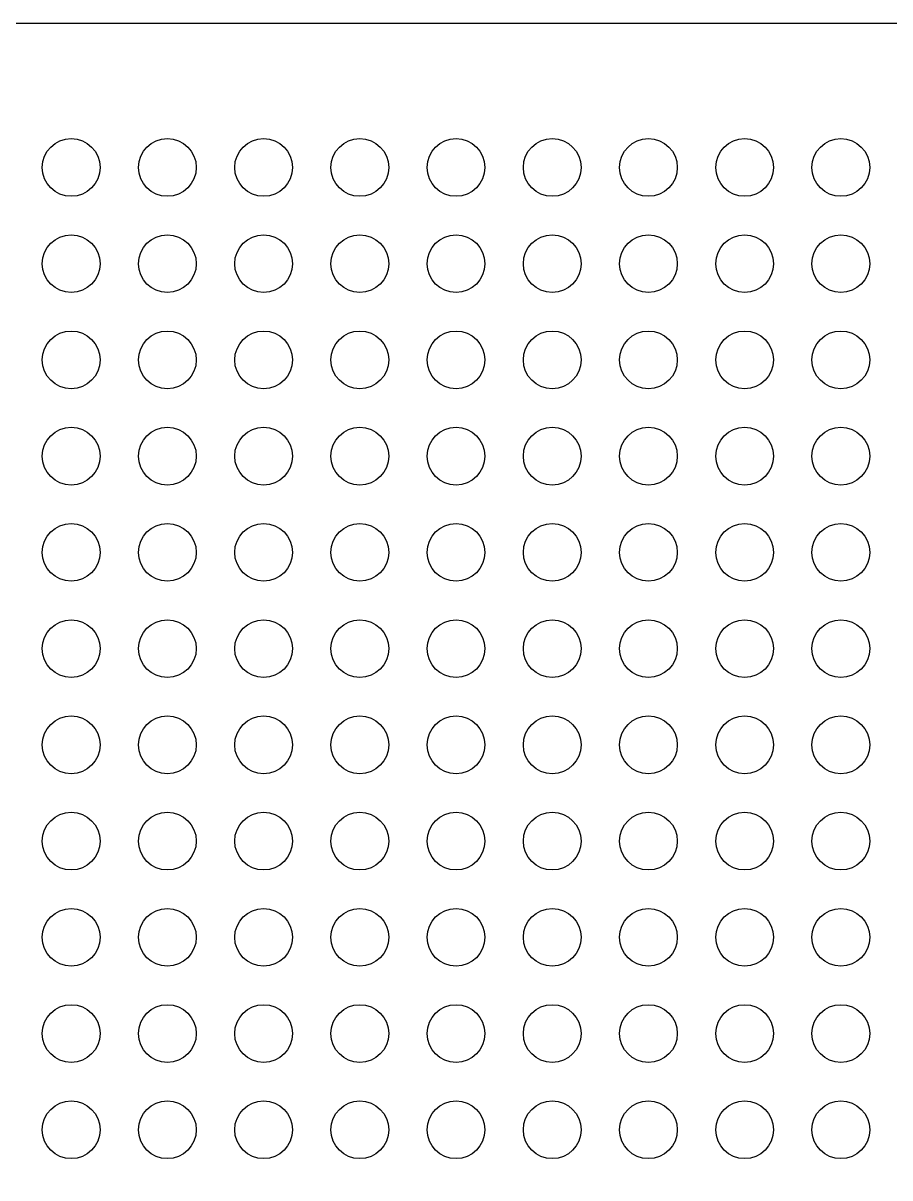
# Model space of a CAD drawing. Extents: x -505 to -320, y 112 to 352.
# Drawn here: x -414.9 to -369.8, y 291.8 to 351.8 of the extents above; entities that cross this region are included whole.
import ezdxf

# ---------------------------------------------------------------- set-up
doc = ezdxf.new("R2010")
doc.units = 0
doc.header["$MEASUREMENT"] = 0
doc.layers.add('LAYER_1', color=7, linetype='CONTINUOUS')

msp = doc.modelspace()

# ---------------------------------------------------------------- linework, layer by layer
at = {"layer": 'LAYER_1'}
for points, knots in [([(-464.8938, 111.8225), (-464.8938, 111.8225), (-359.894, 111.8225), (-359.894, 111.8225), (-359.894, 111.8225), (-349.2853, 111.8225), (-339.1112, 116.0368), (-331.6097, 123.5382), (-331.6097, 123.5382), (-324.1083, 131.0397), (-319.894, 141.2138), (-319.894, 151.8225), (-319.894, 151.8225), (-319.894, 151.8225), (-319.894, 311.8225), (-319.894, 311.8225), (-319.894, 311.8225), (-319.894, 322.4312), (-324.1083, 332.6053), (-331.6097, 340.1068), (-331.6097, 340.1068), (-339.1112, 347.6082), (-349.2853, 351.8225), (-359.894, 351.8225), (-359.894, 351.8225), (-359.894, 351.8225), (-464.894, 351.8225), (-464.894, 351.8225), (-464.894, 351.8225), (-475.5027, 351.8225), (-485.6768, 347.6082), (-493.1783, 340.1068), (-493.1783, 340.1068), (-500.6797, 332.6053), (-504.894, 322.4312), (-504.894, 311.8225), (-504.894, 311.8225), (-504.894, 311.8225), (-504.894, 151.8225), (-504.894, 151.8225), (-504.894, 151.8225), (-504.894, 129.7312), (-486.9855, 111.8226), (-464.8938, 111.8225)], [0, 0, 0, 0, 0.0833333, 0.0833333, 0.0833333, 0.0833333, 0.1666667, 0.1666667, 0.1666667, 0.1666667, 0.25, 0.25, 0.25, 0.25, 0.3333333, 0.3333333, 0.3333333, 0.3333333, 0.4166667, 0.4166667, 0.4166667, 0.4166667, 0.5, 0.5, 0.5, 0.5, 0.5833333, 0.5833333, 0.5833333, 0.5833333, 0.6666667, 0.6666667, 0.6666667, 0.6666667, 0.75, 0.75, 0.75, 0.75, 0.8333333, 0.8333333, 0.8333333, 0.8333333, 1, 1, 1, 1]), ([(-412.394, 342.8225), (-411.5656, 342.8225), (-410.894, 343.4941), (-410.894, 344.3225), (-410.894, 344.3225), (-410.894, 345.1509), (-411.5656, 345.8225), (-412.394, 345.8225), (-412.394, 345.8225), (-413.2224, 345.8225), (-413.894, 345.1509), (-413.894, 344.3225), (-413.894, 344.3225), (-413.894, 343.4941), (-413.2224, 342.8225), (-412.394, 342.8225)], [0, 0, 0, 0, 0.2, 0.2, 0.2, 0.2, 0.4, 0.4, 0.4, 0.4, 0.6, 0.6, 0.6, 0.6, 1, 1, 1, 1]), ([(-407.394, 342.8225), (-406.5656, 342.8225), (-405.894, 343.4941), (-405.894, 344.3225), (-405.894, 344.3225), (-405.894, 345.1509), (-406.5656, 345.8225), (-407.394, 345.8225), (-407.394, 345.8225), (-408.2224, 345.8225), (-408.894, 345.1509), (-408.894, 344.3225), (-408.894, 344.3225), (-408.894, 343.4941), (-408.2224, 342.8225), (-407.394, 342.8225)], [0, 0, 0, 0, 0.2, 0.2, 0.2, 0.2, 0.4, 0.4, 0.4, 0.4, 0.6, 0.6, 0.6, 0.6, 1, 1, 1, 1]), ([(-402.394, 342.8225), (-401.5656, 342.8225), (-400.894, 343.4941), (-400.894, 344.3225), (-400.894, 344.3225), (-400.894, 345.1509), (-401.5656, 345.8225), (-402.394, 345.8225), (-402.394, 345.8225), (-403.2224, 345.8225), (-403.894, 345.1509), (-403.894, 344.3225), (-403.894, 344.3225), (-403.894, 343.4941), (-403.2224, 342.8225), (-402.394, 342.8225)], [0, 0, 0, 0, 0.2, 0.2, 0.2, 0.2, 0.4, 0.4, 0.4, 0.4, 0.6, 0.6, 0.6, 0.6, 1, 1, 1, 1]), ([(-397.394, 342.8225), (-396.5656, 342.8225), (-395.894, 343.4941), (-395.894, 344.3225), (-395.894, 344.3225), (-395.894, 345.1509), (-396.5656, 345.8225), (-397.394, 345.8225), (-397.394, 345.8225), (-398.2224, 345.8225), (-398.894, 345.1509), (-398.894, 344.3225), (-398.894, 344.3225), (-398.894, 343.4941), (-398.2224, 342.8225), (-397.394, 342.8225)], [0, 0, 0, 0, 0.2, 0.2, 0.2, 0.2, 0.4, 0.4, 0.4, 0.4, 0.6, 0.6, 0.6, 0.6, 1, 1, 1, 1]), ([(-392.394, 342.8225), (-391.5656, 342.8225), (-390.894, 343.4941), (-390.894, 344.3225), (-390.894, 344.3225), (-390.894, 345.1509), (-391.5656, 345.8225), (-392.394, 345.8225), (-392.394, 345.8225), (-393.2224, 345.8225), (-393.894, 345.1509), (-393.894, 344.3225), (-393.894, 344.3225), (-393.894, 343.4941), (-393.2224, 342.8225), (-392.394, 342.8225)], [0, 0, 0, 0, 0.2, 0.2, 0.2, 0.2, 0.4, 0.4, 0.4, 0.4, 0.6, 0.6, 0.6, 0.6, 1, 1, 1, 1]), ([(-387.394, 342.8225), (-386.5656, 342.8225), (-385.894, 343.4941), (-385.894, 344.3225), (-385.894, 344.3225), (-385.894, 345.1509), (-386.5656, 345.8225), (-387.394, 345.8225), (-387.394, 345.8225), (-388.2224, 345.8225), (-388.894, 345.1509), (-388.894, 344.3225), (-388.894, 344.3225), (-388.894, 343.4941), (-388.2224, 342.8225), (-387.394, 342.8225)], [0, 0, 0, 0, 0.2, 0.2, 0.2, 0.2, 0.4, 0.4, 0.4, 0.4, 0.6, 0.6, 0.6, 0.6, 1, 1, 1, 1]), ([(-382.394, 342.8225), (-381.5656, 342.8225), (-380.894, 343.4941), (-380.894, 344.3225), (-380.894, 344.3225), (-380.894, 345.1509), (-381.5656, 345.8225), (-382.394, 345.8225), (-382.394, 345.8225), (-383.2224, 345.8225), (-383.894, 345.1509), (-383.894, 344.3225), (-383.894, 344.3225), (-383.894, 343.4941), (-383.2224, 342.8225), (-382.394, 342.8225)], [0, 0, 0, 0, 0.2, 0.2, 0.2, 0.2, 0.4, 0.4, 0.4, 0.4, 0.6, 0.6, 0.6, 0.6, 1, 1, 1, 1]), ([(-377.394, 342.8225), (-376.5656, 342.8225), (-375.894, 343.4941), (-375.894, 344.3225), (-375.894, 344.3225), (-375.894, 345.1509), (-376.5656, 345.8225), (-377.394, 345.8225), (-377.394, 345.8225), (-378.2224, 345.8225), (-378.894, 345.1509), (-378.894, 344.3225), (-378.894, 344.3225), (-378.894, 343.4941), (-378.2224, 342.8225), (-377.394, 342.8225)], [0, 0, 0, 0, 0.2, 0.2, 0.2, 0.2, 0.4, 0.4, 0.4, 0.4, 0.6, 0.6, 0.6, 0.6, 1, 1, 1, 1]), ([(-372.394, 342.8225), (-371.5656, 342.8225), (-370.894, 343.4941), (-370.894, 344.3225), (-370.894, 344.3225), (-370.894, 345.1509), (-371.5656, 345.8225), (-372.394, 345.8225), (-372.394, 345.8225), (-373.2224, 345.8225), (-373.894, 345.1509), (-373.894, 344.3225), (-373.894, 344.3225), (-373.894, 343.4941), (-373.2224, 342.8225), (-372.394, 342.8225)], [0, 0, 0, 0, 0.2, 0.2, 0.2, 0.2, 0.4, 0.4, 0.4, 0.4, 0.6, 0.6, 0.6, 0.6, 1, 1, 1, 1]), ([(-412.394, 337.8225), (-411.5656, 337.8225), (-410.894, 338.4941), (-410.894, 339.3225), (-410.894, 339.3225), (-410.894, 340.1509), (-411.5656, 340.8225), (-412.394, 340.8225), (-412.394, 340.8225), (-413.2224, 340.8225), (-413.894, 340.1509), (-413.894, 339.3225), (-413.894, 339.3225), (-413.894, 338.4941), (-413.2224, 337.8225), (-412.394, 337.8225)], [0, 0, 0, 0, 0.2, 0.2, 0.2, 0.2, 0.4, 0.4, 0.4, 0.4, 0.6, 0.6, 0.6, 0.6, 1, 1, 1, 1]), ([(-407.394, 337.8225), (-406.5656, 337.8225), (-405.894, 338.4941), (-405.894, 339.3225), (-405.894, 339.3225), (-405.894, 340.1509), (-406.5656, 340.8225), (-407.394, 340.8225), (-407.394, 340.8225), (-408.2224, 340.8225), (-408.894, 340.1509), (-408.894, 339.3225), (-408.894, 339.3225), (-408.894, 338.4941), (-408.2224, 337.8225), (-407.394, 337.8225)], [0, 0, 0, 0, 0.2, 0.2, 0.2, 0.2, 0.4, 0.4, 0.4, 0.4, 0.6, 0.6, 0.6, 0.6, 1, 1, 1, 1]), ([(-402.394, 337.8225), (-401.5656, 337.8225), (-400.894, 338.4941), (-400.894, 339.3225), (-400.894, 339.3225), (-400.894, 340.1509), (-401.5656, 340.8225), (-402.394, 340.8225), (-402.394, 340.8225), (-403.2224, 340.8225), (-403.894, 340.1509), (-403.894, 339.3225), (-403.894, 339.3225), (-403.894, 338.4941), (-403.2224, 337.8225), (-402.394, 337.8225)], [0, 0, 0, 0, 0.2, 0.2, 0.2, 0.2, 0.4, 0.4, 0.4, 0.4, 0.6, 0.6, 0.6, 0.6, 1, 1, 1, 1]), ([(-397.394, 337.8225), (-396.5656, 337.8225), (-395.894, 338.4941), (-395.894, 339.3225), (-395.894, 339.3225), (-395.894, 340.1509), (-396.5656, 340.8225), (-397.394, 340.8225), (-397.394, 340.8225), (-398.2224, 340.8225), (-398.894, 340.1509), (-398.894, 339.3225), (-398.894, 339.3225), (-398.894, 338.4941), (-398.2224, 337.8225), (-397.394, 337.8225)], [0, 0, 0, 0, 0.2, 0.2, 0.2, 0.2, 0.4, 0.4, 0.4, 0.4, 0.6, 0.6, 0.6, 0.6, 1, 1, 1, 1]), ([(-392.394, 337.8225), (-391.5656, 337.8225), (-390.894, 338.4941), (-390.894, 339.3225), (-390.894, 339.3225), (-390.894, 340.1509), (-391.5656, 340.8225), (-392.394, 340.8225), (-392.394, 340.8225), (-393.2224, 340.8225), (-393.894, 340.1509), (-393.894, 339.3225), (-393.894, 339.3225), (-393.894, 338.4941), (-393.2224, 337.8225), (-392.394, 337.8225)], [0, 0, 0, 0, 0.2, 0.2, 0.2, 0.2, 0.4, 0.4, 0.4, 0.4, 0.6, 0.6, 0.6, 0.6, 1, 1, 1, 1]), ([(-387.394, 337.8225), (-386.5656, 337.8225), (-385.894, 338.4941), (-385.894, 339.3225), (-385.894, 339.3225), (-385.894, 340.1509), (-386.5656, 340.8225), (-387.394, 340.8225), (-387.394, 340.8225), (-388.2224, 340.8225), (-388.894, 340.1509), (-388.894, 339.3225), (-388.894, 339.3225), (-388.894, 338.4941), (-388.2224, 337.8225), (-387.394, 337.8225)], [0, 0, 0, 0, 0.2, 0.2, 0.2, 0.2, 0.4, 0.4, 0.4, 0.4, 0.6, 0.6, 0.6, 0.6, 1, 1, 1, 1]), ([(-382.394, 337.8225), (-381.5656, 337.8225), (-380.894, 338.4941), (-380.894, 339.3225), (-380.894, 339.3225), (-380.894, 340.1509), (-381.5656, 340.8225), (-382.394, 340.8225), (-382.394, 340.8225), (-383.2224, 340.8225), (-383.894, 340.1509), (-383.894, 339.3225), (-383.894, 339.3225), (-383.894, 338.4941), (-383.2224, 337.8225), (-382.394, 337.8225)], [0, 0, 0, 0, 0.2, 0.2, 0.2, 0.2, 0.4, 0.4, 0.4, 0.4, 0.6, 0.6, 0.6, 0.6, 1, 1, 1, 1]), ([(-377.394, 337.8225), (-376.5656, 337.8225), (-375.894, 338.4941), (-375.894, 339.3225), (-375.894, 339.3225), (-375.894, 340.1509), (-376.5656, 340.8225), (-377.394, 340.8225), (-377.394, 340.8225), (-378.2224, 340.8225), (-378.894, 340.1509), (-378.894, 339.3225), (-378.894, 339.3225), (-378.894, 338.4941), (-378.2224, 337.8225), (-377.394, 337.8225)], [0, 0, 0, 0, 0.2, 0.2, 0.2, 0.2, 0.4, 0.4, 0.4, 0.4, 0.6, 0.6, 0.6, 0.6, 1, 1, 1, 1]), ([(-372.394, 337.8225), (-371.5656, 337.8225), (-370.894, 338.4941), (-370.894, 339.3225), (-370.894, 339.3225), (-370.894, 340.1509), (-371.5656, 340.8225), (-372.394, 340.8225), (-372.394, 340.8225), (-373.2224, 340.8225), (-373.894, 340.1509), (-373.894, 339.3225), (-373.894, 339.3225), (-373.894, 338.4941), (-373.2224, 337.8225), (-372.394, 337.8225)], [0, 0, 0, 0, 0.2, 0.2, 0.2, 0.2, 0.4, 0.4, 0.4, 0.4, 0.6, 0.6, 0.6, 0.6, 1, 1, 1, 1]), ([(-412.394, 332.8225), (-411.5656, 332.8225), (-410.894, 333.4941), (-410.894, 334.3225), (-410.894, 334.3225), (-410.894, 335.1509), (-411.5656, 335.8225), (-412.394, 335.8225), (-412.394, 335.8225), (-413.2224, 335.8225), (-413.894, 335.1509), (-413.894, 334.3225), (-413.894, 334.3225), (-413.894, 333.4941), (-413.2224, 332.8225), (-412.394, 332.8225)], [0, 0, 0, 0, 0.2, 0.2, 0.2, 0.2, 0.4, 0.4, 0.4, 0.4, 0.6, 0.6, 0.6, 0.6, 1, 1, 1, 1]), ([(-407.394, 332.8225), (-406.5656, 332.8225), (-405.894, 333.4941), (-405.894, 334.3225), (-405.894, 334.3225), (-405.894, 335.1509), (-406.5656, 335.8225), (-407.394, 335.8225), (-407.394, 335.8225), (-408.2224, 335.8225), (-408.894, 335.1509), (-408.894, 334.3225), (-408.894, 334.3225), (-408.894, 333.4941), (-408.2224, 332.8225), (-407.394, 332.8225)], [0, 0, 0, 0, 0.2, 0.2, 0.2, 0.2, 0.4, 0.4, 0.4, 0.4, 0.6, 0.6, 0.6, 0.6, 1, 1, 1, 1]), ([(-402.394, 332.8225), (-401.5656, 332.8225), (-400.894, 333.4941), (-400.894, 334.3225), (-400.894, 334.3225), (-400.894, 335.1509), (-401.5656, 335.8225), (-402.394, 335.8225), (-402.394, 335.8225), (-403.2224, 335.8225), (-403.894, 335.1509), (-403.894, 334.3225), (-403.894, 334.3225), (-403.894, 333.4941), (-403.2224, 332.8225), (-402.394, 332.8225)], [0, 0, 0, 0, 0.2, 0.2, 0.2, 0.2, 0.4, 0.4, 0.4, 0.4, 0.6, 0.6, 0.6, 0.6, 1, 1, 1, 1]), ([(-397.394, 332.8225), (-396.5656, 332.8225), (-395.894, 333.4941), (-395.894, 334.3225), (-395.894, 334.3225), (-395.894, 335.1509), (-396.5656, 335.8225), (-397.394, 335.8225), (-397.394, 335.8225), (-398.2224, 335.8225), (-398.894, 335.1509), (-398.894, 334.3225), (-398.894, 334.3225), (-398.894, 333.4941), (-398.2224, 332.8225), (-397.394, 332.8225)], [0, 0, 0, 0, 0.2, 0.2, 0.2, 0.2, 0.4, 0.4, 0.4, 0.4, 0.6, 0.6, 0.6, 0.6, 1, 1, 1, 1]), ([(-392.394, 332.8225), (-391.5656, 332.8225), (-390.894, 333.4941), (-390.894, 334.3225), (-390.894, 334.3225), (-390.894, 335.1509), (-391.5656, 335.8225), (-392.394, 335.8225), (-392.394, 335.8225), (-393.2224, 335.8225), (-393.894, 335.1509), (-393.894, 334.3225), (-393.894, 334.3225), (-393.894, 333.4941), (-393.2224, 332.8225), (-392.394, 332.8225)], [0, 0, 0, 0, 0.2, 0.2, 0.2, 0.2, 0.4, 0.4, 0.4, 0.4, 0.6, 0.6, 0.6, 0.6, 1, 1, 1, 1]), ([(-387.394, 332.8225), (-386.5656, 332.8225), (-385.894, 333.4941), (-385.894, 334.3225), (-385.894, 334.3225), (-385.894, 335.1509), (-386.5656, 335.8225), (-387.394, 335.8225), (-387.394, 335.8225), (-388.2224, 335.8225), (-388.894, 335.1509), (-388.894, 334.3225), (-388.894, 334.3225), (-388.894, 333.4941), (-388.2224, 332.8225), (-387.394, 332.8225)], [0, 0, 0, 0, 0.2, 0.2, 0.2, 0.2, 0.4, 0.4, 0.4, 0.4, 0.6, 0.6, 0.6, 0.6, 1, 1, 1, 1]), ([(-382.394, 332.8225), (-381.5656, 332.8225), (-380.894, 333.4941), (-380.894, 334.3225), (-380.894, 334.3225), (-380.894, 335.1509), (-381.5656, 335.8225), (-382.394, 335.8225), (-382.394, 335.8225), (-383.2224, 335.8225), (-383.894, 335.1509), (-383.894, 334.3225), (-383.894, 334.3225), (-383.894, 333.4941), (-383.2224, 332.8225), (-382.394, 332.8225)], [0, 0, 0, 0, 0.2, 0.2, 0.2, 0.2, 0.4, 0.4, 0.4, 0.4, 0.6, 0.6, 0.6, 0.6, 1, 1, 1, 1]), ([(-377.394, 332.8225), (-376.5656, 332.8225), (-375.894, 333.4941), (-375.894, 334.3225), (-375.894, 334.3225), (-375.894, 335.1509), (-376.5656, 335.8225), (-377.394, 335.8225), (-377.394, 335.8225), (-378.2224, 335.8225), (-378.894, 335.1509), (-378.894, 334.3225), (-378.894, 334.3225), (-378.894, 333.4941), (-378.2224, 332.8225), (-377.394, 332.8225)], [0, 0, 0, 0, 0.2, 0.2, 0.2, 0.2, 0.4, 0.4, 0.4, 0.4, 0.6, 0.6, 0.6, 0.6, 1, 1, 1, 1]), ([(-372.394, 332.8225), (-371.5656, 332.8225), (-370.894, 333.4941), (-370.894, 334.3225), (-370.894, 334.3225), (-370.894, 335.1509), (-371.5656, 335.8225), (-372.394, 335.8225), (-372.394, 335.8225), (-373.2224, 335.8225), (-373.894, 335.1509), (-373.894, 334.3225), (-373.894, 334.3225), (-373.894, 333.4941), (-373.2224, 332.8225), (-372.394, 332.8225)], [0, 0, 0, 0, 0.2, 0.2, 0.2, 0.2, 0.4, 0.4, 0.4, 0.4, 0.6, 0.6, 0.6, 0.6, 1, 1, 1, 1]), ([(-412.394, 327.8225), (-411.5656, 327.8225), (-410.894, 328.4941), (-410.894, 329.3225), (-410.894, 329.3225), (-410.894, 330.1509), (-411.5656, 330.8225), (-412.394, 330.8225), (-412.394, 330.8225), (-413.2224, 330.8225), (-413.894, 330.1509), (-413.894, 329.3225), (-413.894, 329.3225), (-413.894, 328.4941), (-413.2224, 327.8225), (-412.394, 327.8225)], [0, 0, 0, 0, 0.2, 0.2, 0.2, 0.2, 0.4, 0.4, 0.4, 0.4, 0.6, 0.6, 0.6, 0.6, 1, 1, 1, 1]), ([(-407.394, 327.8225), (-406.5656, 327.8225), (-405.894, 328.4941), (-405.894, 329.3225), (-405.894, 329.3225), (-405.894, 330.1509), (-406.5656, 330.8225), (-407.394, 330.8225), (-407.394, 330.8225), (-408.2224, 330.8225), (-408.894, 330.1509), (-408.894, 329.3225), (-408.894, 329.3225), (-408.894, 328.4941), (-408.2224, 327.8225), (-407.394, 327.8225)], [0, 0, 0, 0, 0.2, 0.2, 0.2, 0.2, 0.4, 0.4, 0.4, 0.4, 0.6, 0.6, 0.6, 0.6, 1, 1, 1, 1]), ([(-402.394, 327.8225), (-401.5656, 327.8225), (-400.894, 328.4941), (-400.894, 329.3225), (-400.894, 329.3225), (-400.894, 330.1509), (-401.5656, 330.8225), (-402.394, 330.8225), (-402.394, 330.8225), (-403.2224, 330.8225), (-403.894, 330.1509), (-403.894, 329.3225), (-403.894, 329.3225), (-403.894, 328.4941), (-403.2224, 327.8225), (-402.394, 327.8225)], [0, 0, 0, 0, 0.2, 0.2, 0.2, 0.2, 0.4, 0.4, 0.4, 0.4, 0.6, 0.6, 0.6, 0.6, 1, 1, 1, 1]), ([(-397.394, 327.8225), (-396.5656, 327.8225), (-395.894, 328.4941), (-395.894, 329.3225), (-395.894, 329.3225), (-395.894, 330.1509), (-396.5656, 330.8225), (-397.394, 330.8225), (-397.394, 330.8225), (-398.2224, 330.8225), (-398.894, 330.1509), (-398.894, 329.3225), (-398.894, 329.3225), (-398.894, 328.4941), (-398.2224, 327.8225), (-397.394, 327.8225)], [0, 0, 0, 0, 0.2, 0.2, 0.2, 0.2, 0.4, 0.4, 0.4, 0.4, 0.6, 0.6, 0.6, 0.6, 1, 1, 1, 1]), ([(-392.394, 327.8225), (-391.5656, 327.8225), (-390.894, 328.4941), (-390.894, 329.3225), (-390.894, 329.3225), (-390.894, 330.1509), (-391.5656, 330.8225), (-392.394, 330.8225), (-392.394, 330.8225), (-393.2224, 330.8225), (-393.894, 330.1509), (-393.894, 329.3225), (-393.894, 329.3225), (-393.894, 328.4941), (-393.2224, 327.8225), (-392.394, 327.8225)], [0, 0, 0, 0, 0.2, 0.2, 0.2, 0.2, 0.4, 0.4, 0.4, 0.4, 0.6, 0.6, 0.6, 0.6, 1, 1, 1, 1]), ([(-387.394, 327.8225), (-386.5656, 327.8225), (-385.894, 328.4941), (-385.894, 329.3225), (-385.894, 329.3225), (-385.894, 330.1509), (-386.5656, 330.8225), (-387.394, 330.8225), (-387.394, 330.8225), (-388.2224, 330.8225), (-388.894, 330.1509), (-388.894, 329.3225), (-388.894, 329.3225), (-388.894, 328.4941), (-388.2224, 327.8225), (-387.394, 327.8225)], [0, 0, 0, 0, 0.2, 0.2, 0.2, 0.2, 0.4, 0.4, 0.4, 0.4, 0.6, 0.6, 0.6, 0.6, 1, 1, 1, 1]), ([(-382.394, 327.8225), (-381.5656, 327.8225), (-380.894, 328.4941), (-380.894, 329.3225), (-380.894, 329.3225), (-380.894, 330.1509), (-381.5656, 330.8225), (-382.394, 330.8225), (-382.394, 330.8225), (-383.2224, 330.8225), (-383.894, 330.1509), (-383.894, 329.3225), (-383.894, 329.3225), (-383.894, 328.4941), (-383.2224, 327.8225), (-382.394, 327.8225)], [0, 0, 0, 0, 0.2, 0.2, 0.2, 0.2, 0.4, 0.4, 0.4, 0.4, 0.6, 0.6, 0.6, 0.6, 1, 1, 1, 1]), ([(-377.394, 327.8225), (-376.5656, 327.8225), (-375.894, 328.4941), (-375.894, 329.3225), (-375.894, 329.3225), (-375.894, 330.1509), (-376.5656, 330.8225), (-377.394, 330.8225), (-377.394, 330.8225), (-378.2224, 330.8225), (-378.894, 330.1509), (-378.894, 329.3225), (-378.894, 329.3225), (-378.894, 328.4941), (-378.2224, 327.8225), (-377.394, 327.8225)], [0, 0, 0, 0, 0.2, 0.2, 0.2, 0.2, 0.4, 0.4, 0.4, 0.4, 0.6, 0.6, 0.6, 0.6, 1, 1, 1, 1]), ([(-372.394, 327.8225), (-371.5656, 327.8225), (-370.894, 328.4941), (-370.894, 329.3225), (-370.894, 329.3225), (-370.894, 330.1509), (-371.5656, 330.8225), (-372.394, 330.8225), (-372.394, 330.8225), (-373.2224, 330.8225), (-373.894, 330.1509), (-373.894, 329.3225), (-373.894, 329.3225), (-373.894, 328.4941), (-373.2224, 327.8225), (-372.394, 327.8225)], [0, 0, 0, 0, 0.2, 0.2, 0.2, 0.2, 0.4, 0.4, 0.4, 0.4, 0.6, 0.6, 0.6, 0.6, 1, 1, 1, 1]), ([(-412.394, 322.8225), (-411.5656, 322.8225), (-410.894, 323.4941), (-410.894, 324.3225), (-410.894, 324.3225), (-410.894, 325.1509), (-411.5656, 325.8225), (-412.394, 325.8225), (-412.394, 325.8225), (-413.2224, 325.8225), (-413.894, 325.1509), (-413.894, 324.3225), (-413.894, 324.3225), (-413.894, 323.4941), (-413.2224, 322.8225), (-412.394, 322.8225)], [0, 0, 0, 0, 0.2, 0.2, 0.2, 0.2, 0.4, 0.4, 0.4, 0.4, 0.6, 0.6, 0.6, 0.6, 1, 1, 1, 1]), ([(-407.394, 322.8225), (-406.5656, 322.8225), (-405.894, 323.4941), (-405.894, 324.3225), (-405.894, 324.3225), (-405.894, 325.1509), (-406.5656, 325.8225), (-407.394, 325.8225), (-407.394, 325.8225), (-408.2224, 325.8225), (-408.894, 325.1509), (-408.894, 324.3225), (-408.894, 324.3225), (-408.894, 323.4941), (-408.2224, 322.8225), (-407.394, 322.8225)], [0, 0, 0, 0, 0.2, 0.2, 0.2, 0.2, 0.4, 0.4, 0.4, 0.4, 0.6, 0.6, 0.6, 0.6, 1, 1, 1, 1]), ([(-402.394, 322.8225), (-401.5656, 322.8225), (-400.894, 323.4941), (-400.894, 324.3225), (-400.894, 324.3225), (-400.894, 325.1509), (-401.5656, 325.8225), (-402.394, 325.8225), (-402.394, 325.8225), (-403.2224, 325.8225), (-403.894, 325.1509), (-403.894, 324.3225), (-403.894, 324.3225), (-403.894, 323.4941), (-403.2224, 322.8225), (-402.394, 322.8225)], [0, 0, 0, 0, 0.2, 0.2, 0.2, 0.2, 0.4, 0.4, 0.4, 0.4, 0.6, 0.6, 0.6, 0.6, 1, 1, 1, 1]), ([(-397.394, 322.8225), (-396.5656, 322.8225), (-395.894, 323.4941), (-395.894, 324.3225), (-395.894, 324.3225), (-395.894, 325.1509), (-396.5656, 325.8225), (-397.394, 325.8225), (-397.394, 325.8225), (-398.2224, 325.8225), (-398.894, 325.1509), (-398.894, 324.3225), (-398.894, 324.3225), (-398.894, 323.4941), (-398.2224, 322.8225), (-397.394, 322.8225)], [0, 0, 0, 0, 0.2, 0.2, 0.2, 0.2, 0.4, 0.4, 0.4, 0.4, 0.6, 0.6, 0.6, 0.6, 1, 1, 1, 1]), ([(-392.394, 322.8225), (-391.5656, 322.8225), (-390.894, 323.4941), (-390.894, 324.3225), (-390.894, 324.3225), (-390.894, 325.1509), (-391.5656, 325.8225), (-392.394, 325.8225), (-392.394, 325.8225), (-393.2224, 325.8225), (-393.894, 325.1509), (-393.894, 324.3225), (-393.894, 324.3225), (-393.894, 323.4941), (-393.2224, 322.8225), (-392.394, 322.8225)], [0, 0, 0, 0, 0.2, 0.2, 0.2, 0.2, 0.4, 0.4, 0.4, 0.4, 0.6, 0.6, 0.6, 0.6, 1, 1, 1, 1]), ([(-387.394, 322.8225), (-386.5656, 322.8225), (-385.894, 323.4941), (-385.894, 324.3225), (-385.894, 324.3225), (-385.894, 325.1509), (-386.5656, 325.8225), (-387.394, 325.8225), (-387.394, 325.8225), (-388.2224, 325.8225), (-388.894, 325.1509), (-388.894, 324.3225), (-388.894, 324.3225), (-388.894, 323.4941), (-388.2224, 322.8225), (-387.394, 322.8225)], [0, 0, 0, 0, 0.2, 0.2, 0.2, 0.2, 0.4, 0.4, 0.4, 0.4, 0.6, 0.6, 0.6, 0.6, 1, 1, 1, 1]), ([(-382.394, 322.8225), (-381.5656, 322.8225), (-380.894, 323.4941), (-380.894, 324.3225), (-380.894, 324.3225), (-380.894, 325.1509), (-381.5656, 325.8225), (-382.394, 325.8225), (-382.394, 325.8225), (-383.2224, 325.8225), (-383.894, 325.1509), (-383.894, 324.3225), (-383.894, 324.3225), (-383.894, 323.4941), (-383.2224, 322.8225), (-382.394, 322.8225)], [0, 0, 0, 0, 0.2, 0.2, 0.2, 0.2, 0.4, 0.4, 0.4, 0.4, 0.6, 0.6, 0.6, 0.6, 1, 1, 1, 1]), ([(-377.394, 322.8225), (-376.5656, 322.8225), (-375.894, 323.4941), (-375.894, 324.3225), (-375.894, 324.3225), (-375.894, 325.1509), (-376.5656, 325.8225), (-377.394, 325.8225), (-377.394, 325.8225), (-378.2224, 325.8225), (-378.894, 325.1509), (-378.894, 324.3225), (-378.894, 324.3225), (-378.894, 323.4941), (-378.2224, 322.8225), (-377.394, 322.8225)], [0, 0, 0, 0, 0.2, 0.2, 0.2, 0.2, 0.4, 0.4, 0.4, 0.4, 0.6, 0.6, 0.6, 0.6, 1, 1, 1, 1]), ([(-372.394, 322.8225), (-371.5656, 322.8225), (-370.894, 323.4941), (-370.894, 324.3225), (-370.894, 324.3225), (-370.894, 325.1509), (-371.5656, 325.8225), (-372.394, 325.8225), (-372.394, 325.8225), (-373.2224, 325.8225), (-373.894, 325.1509), (-373.894, 324.3225), (-373.894, 324.3225), (-373.894, 323.4941), (-373.2224, 322.8225), (-372.394, 322.8225)], [0, 0, 0, 0, 0.2, 0.2, 0.2, 0.2, 0.4, 0.4, 0.4, 0.4, 0.6, 0.6, 0.6, 0.6, 1, 1, 1, 1]), ([(-412.394, 317.8225), (-411.5656, 317.8225), (-410.894, 318.4941), (-410.894, 319.3225), (-410.894, 319.3225), (-410.894, 320.1509), (-411.5656, 320.8225), (-412.394, 320.8225), (-412.394, 320.8225), (-413.2224, 320.8225), (-413.894, 320.1509), (-413.894, 319.3225), (-413.894, 319.3225), (-413.894, 318.4941), (-413.2224, 317.8225), (-412.394, 317.8225)], [0, 0, 0, 0, 0.2, 0.2, 0.2, 0.2, 0.4, 0.4, 0.4, 0.4, 0.6, 0.6, 0.6, 0.6, 1, 1, 1, 1]), ([(-407.394, 317.8225), (-406.5656, 317.8225), (-405.894, 318.4941), (-405.894, 319.3225), (-405.894, 319.3225), (-405.894, 320.1509), (-406.5656, 320.8225), (-407.394, 320.8225), (-407.394, 320.8225), (-408.2224, 320.8225), (-408.894, 320.1509), (-408.894, 319.3225), (-408.894, 319.3225), (-408.894, 318.4941), (-408.2224, 317.8225), (-407.394, 317.8225)], [0, 0, 0, 0, 0.2, 0.2, 0.2, 0.2, 0.4, 0.4, 0.4, 0.4, 0.6, 0.6, 0.6, 0.6, 1, 1, 1, 1]), ([(-402.394, 317.8225), (-401.5656, 317.8225), (-400.894, 318.4941), (-400.894, 319.3225), (-400.894, 319.3225), (-400.894, 320.1509), (-401.5656, 320.8225), (-402.394, 320.8225), (-402.394, 320.8225), (-403.2224, 320.8225), (-403.894, 320.1509), (-403.894, 319.3225), (-403.894, 319.3225), (-403.894, 318.4941), (-403.2224, 317.8225), (-402.394, 317.8225)], [0, 0, 0, 0, 0.2, 0.2, 0.2, 0.2, 0.4, 0.4, 0.4, 0.4, 0.6, 0.6, 0.6, 0.6, 1, 1, 1, 1]), ([(-397.394, 317.8225), (-396.5656, 317.8225), (-395.894, 318.4941), (-395.894, 319.3225), (-395.894, 319.3225), (-395.894, 320.1509), (-396.5656, 320.8225), (-397.394, 320.8225), (-397.394, 320.8225), (-398.2224, 320.8225), (-398.894, 320.1509), (-398.894, 319.3225), (-398.894, 319.3225), (-398.894, 318.4941), (-398.2224, 317.8225), (-397.394, 317.8225)], [0, 0, 0, 0, 0.2, 0.2, 0.2, 0.2, 0.4, 0.4, 0.4, 0.4, 0.6, 0.6, 0.6, 0.6, 1, 1, 1, 1]), ([(-392.394, 317.8225), (-391.5656, 317.8225), (-390.894, 318.4941), (-390.894, 319.3225), (-390.894, 319.3225), (-390.894, 320.1509), (-391.5656, 320.8225), (-392.394, 320.8225), (-392.394, 320.8225), (-393.2224, 320.8225), (-393.894, 320.1509), (-393.894, 319.3225), (-393.894, 319.3225), (-393.894, 318.4941), (-393.2224, 317.8225), (-392.394, 317.8225)], [0, 0, 0, 0, 0.2, 0.2, 0.2, 0.2, 0.4, 0.4, 0.4, 0.4, 0.6, 0.6, 0.6, 0.6, 1, 1, 1, 1]), ([(-387.394, 317.8225), (-386.5656, 317.8225), (-385.894, 318.4941), (-385.894, 319.3225), (-385.894, 319.3225), (-385.894, 320.1509), (-386.5656, 320.8225), (-387.394, 320.8225), (-387.394, 320.8225), (-388.2224, 320.8225), (-388.894, 320.1509), (-388.894, 319.3225), (-388.894, 319.3225), (-388.894, 318.4941), (-388.2224, 317.8225), (-387.394, 317.8225)], [0, 0, 0, 0, 0.2, 0.2, 0.2, 0.2, 0.4, 0.4, 0.4, 0.4, 0.6, 0.6, 0.6, 0.6, 1, 1, 1, 1]), ([(-382.394, 317.8225), (-381.5656, 317.8225), (-380.894, 318.4941), (-380.894, 319.3225), (-380.894, 319.3225), (-380.894, 320.1509), (-381.5656, 320.8225), (-382.394, 320.8225), (-382.394, 320.8225), (-383.2224, 320.8225), (-383.894, 320.1509), (-383.894, 319.3225), (-383.894, 319.3225), (-383.894, 318.4941), (-383.2224, 317.8225), (-382.394, 317.8225)], [0, 0, 0, 0, 0.2, 0.2, 0.2, 0.2, 0.4, 0.4, 0.4, 0.4, 0.6, 0.6, 0.6, 0.6, 1, 1, 1, 1]), ([(-377.394, 317.8225), (-376.5656, 317.8225), (-375.894, 318.4941), (-375.894, 319.3225), (-375.894, 319.3225), (-375.894, 320.1509), (-376.5656, 320.8225), (-377.394, 320.8225), (-377.394, 320.8225), (-378.2224, 320.8225), (-378.894, 320.1509), (-378.894, 319.3225), (-378.894, 319.3225), (-378.894, 318.4941), (-378.2224, 317.8225), (-377.394, 317.8225)], [0, 0, 0, 0, 0.2, 0.2, 0.2, 0.2, 0.4, 0.4, 0.4, 0.4, 0.6, 0.6, 0.6, 0.6, 1, 1, 1, 1]), ([(-372.394, 317.8225), (-371.5656, 317.8225), (-370.894, 318.4941), (-370.894, 319.3225), (-370.894, 319.3225), (-370.894, 320.1509), (-371.5656, 320.8225), (-372.394, 320.8225), (-372.394, 320.8225), (-373.2224, 320.8225), (-373.894, 320.1509), (-373.894, 319.3225), (-373.894, 319.3225), (-373.894, 318.4941), (-373.2224, 317.8225), (-372.394, 317.8225)], [0, 0, 0, 0, 0.2, 0.2, 0.2, 0.2, 0.4, 0.4, 0.4, 0.4, 0.6, 0.6, 0.6, 0.6, 1, 1, 1, 1]), ([(-412.394, 312.8225), (-411.5656, 312.8225), (-410.894, 313.4941), (-410.894, 314.3225), (-410.894, 314.3225), (-410.894, 315.1509), (-411.5656, 315.8225), (-412.394, 315.8225), (-412.394, 315.8225), (-413.2224, 315.8225), (-413.894, 315.1509), (-413.894, 314.3225), (-413.894, 314.3225), (-413.894, 313.4941), (-413.2224, 312.8225), (-412.394, 312.8225)], [0, 0, 0, 0, 0.2, 0.2, 0.2, 0.2, 0.4, 0.4, 0.4, 0.4, 0.6, 0.6, 0.6, 0.6, 1, 1, 1, 1]), ([(-407.394, 312.8225), (-406.5656, 312.8225), (-405.894, 313.4941), (-405.894, 314.3225), (-405.894, 314.3225), (-405.894, 315.1509), (-406.5656, 315.8225), (-407.394, 315.8225), (-407.394, 315.8225), (-408.2224, 315.8225), (-408.894, 315.1509), (-408.894, 314.3225), (-408.894, 314.3225), (-408.894, 313.4941), (-408.2224, 312.8225), (-407.394, 312.8225)], [0, 0, 0, 0, 0.2, 0.2, 0.2, 0.2, 0.4, 0.4, 0.4, 0.4, 0.6, 0.6, 0.6, 0.6, 1, 1, 1, 1]), ([(-402.394, 312.8225), (-401.5656, 312.8225), (-400.894, 313.4941), (-400.894, 314.3225), (-400.894, 314.3225), (-400.894, 315.1509), (-401.5656, 315.8225), (-402.394, 315.8225), (-402.394, 315.8225), (-403.2224, 315.8225), (-403.894, 315.1509), (-403.894, 314.3225), (-403.894, 314.3225), (-403.894, 313.4941), (-403.2224, 312.8225), (-402.394, 312.8225)], [0, 0, 0, 0, 0.2, 0.2, 0.2, 0.2, 0.4, 0.4, 0.4, 0.4, 0.6, 0.6, 0.6, 0.6, 1, 1, 1, 1]), ([(-397.394, 312.8225), (-396.5656, 312.8225), (-395.894, 313.4941), (-395.894, 314.3225), (-395.894, 314.3225), (-395.894, 315.1509), (-396.5656, 315.8225), (-397.394, 315.8225), (-397.394, 315.8225), (-398.2224, 315.8225), (-398.894, 315.1509), (-398.894, 314.3225), (-398.894, 314.3225), (-398.894, 313.4941), (-398.2224, 312.8225), (-397.394, 312.8225)], [0, 0, 0, 0, 0.2, 0.2, 0.2, 0.2, 0.4, 0.4, 0.4, 0.4, 0.6, 0.6, 0.6, 0.6, 1, 1, 1, 1]), ([(-392.394, 312.8225), (-391.5656, 312.8225), (-390.894, 313.4941), (-390.894, 314.3225), (-390.894, 314.3225), (-390.894, 315.1509), (-391.5656, 315.8225), (-392.394, 315.8225), (-392.394, 315.8225), (-393.2224, 315.8225), (-393.894, 315.1509), (-393.894, 314.3225), (-393.894, 314.3225), (-393.894, 313.4941), (-393.2224, 312.8225), (-392.394, 312.8225)], [0, 0, 0, 0, 0.2, 0.2, 0.2, 0.2, 0.4, 0.4, 0.4, 0.4, 0.6, 0.6, 0.6, 0.6, 1, 1, 1, 1]), ([(-387.394, 312.8225), (-386.5656, 312.8225), (-385.894, 313.4941), (-385.894, 314.3225), (-385.894, 314.3225), (-385.894, 315.1509), (-386.5656, 315.8225), (-387.394, 315.8225), (-387.394, 315.8225), (-388.2224, 315.8225), (-388.894, 315.1509), (-388.894, 314.3225), (-388.894, 314.3225), (-388.894, 313.4941), (-388.2224, 312.8225), (-387.394, 312.8225)], [0, 0, 0, 0, 0.2, 0.2, 0.2, 0.2, 0.4, 0.4, 0.4, 0.4, 0.6, 0.6, 0.6, 0.6, 1, 1, 1, 1]), ([(-382.394, 312.8225), (-381.5656, 312.8225), (-380.894, 313.4941), (-380.894, 314.3225), (-380.894, 314.3225), (-380.894, 315.1509), (-381.5656, 315.8225), (-382.394, 315.8225), (-382.394, 315.8225), (-383.2224, 315.8225), (-383.894, 315.1509), (-383.894, 314.3225), (-383.894, 314.3225), (-383.894, 313.4941), (-383.2224, 312.8225), (-382.394, 312.8225)], [0, 0, 0, 0, 0.2, 0.2, 0.2, 0.2, 0.4, 0.4, 0.4, 0.4, 0.6, 0.6, 0.6, 0.6, 1, 1, 1, 1]), ([(-377.394, 312.8225), (-376.5656, 312.8225), (-375.894, 313.4941), (-375.894, 314.3225), (-375.894, 314.3225), (-375.894, 315.1509), (-376.5656, 315.8225), (-377.394, 315.8225), (-377.394, 315.8225), (-378.2224, 315.8225), (-378.894, 315.1509), (-378.894, 314.3225), (-378.894, 314.3225), (-378.894, 313.4941), (-378.2224, 312.8225), (-377.394, 312.8225)], [0, 0, 0, 0, 0.2, 0.2, 0.2, 0.2, 0.4, 0.4, 0.4, 0.4, 0.6, 0.6, 0.6, 0.6, 1, 1, 1, 1]), ([(-372.394, 312.8225), (-371.5656, 312.8225), (-370.894, 313.4941), (-370.894, 314.3225), (-370.894, 314.3225), (-370.894, 315.1509), (-371.5656, 315.8225), (-372.394, 315.8225), (-372.394, 315.8225), (-373.2224, 315.8225), (-373.894, 315.1509), (-373.894, 314.3225), (-373.894, 314.3225), (-373.894, 313.4941), (-373.2224, 312.8225), (-372.394, 312.8225)], [0, 0, 0, 0, 0.2, 0.2, 0.2, 0.2, 0.4, 0.4, 0.4, 0.4, 0.6, 0.6, 0.6, 0.6, 1, 1, 1, 1]), ([(-412.394, 307.8225), (-411.5656, 307.8225), (-410.894, 308.4941), (-410.894, 309.3225), (-410.894, 309.3225), (-410.894, 310.1509), (-411.5656, 310.8225), (-412.394, 310.8225), (-412.394, 310.8225), (-413.2224, 310.8225), (-413.894, 310.1509), (-413.894, 309.3225), (-413.894, 309.3225), (-413.894, 308.4941), (-413.2224, 307.8225), (-412.394, 307.8225)], [0, 0, 0, 0, 0.2, 0.2, 0.2, 0.2, 0.4, 0.4, 0.4, 0.4, 0.6, 0.6, 0.6, 0.6, 1, 1, 1, 1]), ([(-407.394, 307.8225), (-406.5656, 307.8225), (-405.894, 308.4941), (-405.894, 309.3225), (-405.894, 309.3225), (-405.894, 310.1509), (-406.5656, 310.8225), (-407.394, 310.8225), (-407.394, 310.8225), (-408.2224, 310.8225), (-408.894, 310.1509), (-408.894, 309.3225), (-408.894, 309.3225), (-408.894, 308.4941), (-408.2224, 307.8225), (-407.394, 307.8225)], [0, 0, 0, 0, 0.2, 0.2, 0.2, 0.2, 0.4, 0.4, 0.4, 0.4, 0.6, 0.6, 0.6, 0.6, 1, 1, 1, 1]), ([(-402.394, 307.8225), (-401.5656, 307.8225), (-400.894, 308.4941), (-400.894, 309.3225), (-400.894, 309.3225), (-400.894, 310.1509), (-401.5656, 310.8225), (-402.394, 310.8225), (-402.394, 310.8225), (-403.2224, 310.8225), (-403.894, 310.1509), (-403.894, 309.3225), (-403.894, 309.3225), (-403.894, 308.4941), (-403.2224, 307.8225), (-402.394, 307.8225)], [0, 0, 0, 0, 0.2, 0.2, 0.2, 0.2, 0.4, 0.4, 0.4, 0.4, 0.6, 0.6, 0.6, 0.6, 1, 1, 1, 1]), ([(-397.394, 307.8225), (-396.5656, 307.8225), (-395.894, 308.4941), (-395.894, 309.3225), (-395.894, 309.3225), (-395.894, 310.1509), (-396.5656, 310.8225), (-397.394, 310.8225), (-397.394, 310.8225), (-398.2224, 310.8225), (-398.894, 310.1509), (-398.894, 309.3225), (-398.894, 309.3225), (-398.894, 308.4941), (-398.2224, 307.8225), (-397.394, 307.8225)], [0, 0, 0, 0, 0.2, 0.2, 0.2, 0.2, 0.4, 0.4, 0.4, 0.4, 0.6, 0.6, 0.6, 0.6, 1, 1, 1, 1]), ([(-392.394, 307.8225), (-391.5656, 307.8225), (-390.894, 308.4941), (-390.894, 309.3225), (-390.894, 309.3225), (-390.894, 310.1509), (-391.5656, 310.8225), (-392.394, 310.8225), (-392.394, 310.8225), (-393.2224, 310.8225), (-393.894, 310.1509), (-393.894, 309.3225), (-393.894, 309.3225), (-393.894, 308.4941), (-393.2224, 307.8225), (-392.394, 307.8225)], [0, 0, 0, 0, 0.2, 0.2, 0.2, 0.2, 0.4, 0.4, 0.4, 0.4, 0.6, 0.6, 0.6, 0.6, 1, 1, 1, 1]), ([(-387.394, 307.8225), (-386.5656, 307.8225), (-385.894, 308.4941), (-385.894, 309.3225), (-385.894, 309.3225), (-385.894, 310.1509), (-386.5656, 310.8225), (-387.394, 310.8225), (-387.394, 310.8225), (-388.2224, 310.8225), (-388.894, 310.1509), (-388.894, 309.3225), (-388.894, 309.3225), (-388.894, 308.4941), (-388.2224, 307.8225), (-387.394, 307.8225)], [0, 0, 0, 0, 0.2, 0.2, 0.2, 0.2, 0.4, 0.4, 0.4, 0.4, 0.6, 0.6, 0.6, 0.6, 1, 1, 1, 1]), ([(-382.394, 307.8225), (-381.5656, 307.8225), (-380.894, 308.4941), (-380.894, 309.3225), (-380.894, 309.3225), (-380.894, 310.1509), (-381.5656, 310.8225), (-382.394, 310.8225), (-382.394, 310.8225), (-383.2224, 310.8225), (-383.894, 310.1509), (-383.894, 309.3225), (-383.894, 309.3225), (-383.894, 308.4941), (-383.2224, 307.8225), (-382.394, 307.8225)], [0, 0, 0, 0, 0.2, 0.2, 0.2, 0.2, 0.4, 0.4, 0.4, 0.4, 0.6, 0.6, 0.6, 0.6, 1, 1, 1, 1]), ([(-377.394, 307.8225), (-376.5656, 307.8225), (-375.894, 308.4941), (-375.894, 309.3225), (-375.894, 309.3225), (-375.894, 310.1509), (-376.5656, 310.8225), (-377.394, 310.8225), (-377.394, 310.8225), (-378.2224, 310.8225), (-378.894, 310.1509), (-378.894, 309.3225), (-378.894, 309.3225), (-378.894, 308.4941), (-378.2224, 307.8225), (-377.394, 307.8225)], [0, 0, 0, 0, 0.2, 0.2, 0.2, 0.2, 0.4, 0.4, 0.4, 0.4, 0.6, 0.6, 0.6, 0.6, 1, 1, 1, 1]), ([(-372.394, 307.8225), (-371.5656, 307.8225), (-370.894, 308.4941), (-370.894, 309.3225), (-370.894, 309.3225), (-370.894, 310.1509), (-371.5656, 310.8225), (-372.394, 310.8225), (-372.394, 310.8225), (-373.2224, 310.8225), (-373.894, 310.1509), (-373.894, 309.3225), (-373.894, 309.3225), (-373.894, 308.4941), (-373.2224, 307.8225), (-372.394, 307.8225)], [0, 0, 0, 0, 0.2, 0.2, 0.2, 0.2, 0.4, 0.4, 0.4, 0.4, 0.6, 0.6, 0.6, 0.6, 1, 1, 1, 1]), ([(-412.394, 302.8225), (-411.5656, 302.8225), (-410.894, 303.4941), (-410.894, 304.3225), (-410.894, 304.3225), (-410.894, 305.1509), (-411.5656, 305.8225), (-412.394, 305.8225), (-412.394, 305.8225), (-413.2224, 305.8225), (-413.894, 305.1509), (-413.894, 304.3225), (-413.894, 304.3225), (-413.894, 303.4941), (-413.2224, 302.8225), (-412.394, 302.8225)], [0, 0, 0, 0, 0.2, 0.2, 0.2, 0.2, 0.4, 0.4, 0.4, 0.4, 0.6, 0.6, 0.6, 0.6, 1, 1, 1, 1]), ([(-407.394, 302.8225), (-406.5656, 302.8225), (-405.894, 303.4941), (-405.894, 304.3225), (-405.894, 304.3225), (-405.894, 305.1509), (-406.5656, 305.8225), (-407.394, 305.8225), (-407.394, 305.8225), (-408.2224, 305.8225), (-408.894, 305.1509), (-408.894, 304.3225), (-408.894, 304.3225), (-408.894, 303.4941), (-408.2224, 302.8225), (-407.394, 302.8225)], [0, 0, 0, 0, 0.2, 0.2, 0.2, 0.2, 0.4, 0.4, 0.4, 0.4, 0.6, 0.6, 0.6, 0.6, 1, 1, 1, 1]), ([(-402.394, 302.8225), (-401.5656, 302.8225), (-400.894, 303.4941), (-400.894, 304.3225), (-400.894, 304.3225), (-400.894, 305.1509), (-401.5656, 305.8225), (-402.394, 305.8225), (-402.394, 305.8225), (-403.2224, 305.8225), (-403.894, 305.1509), (-403.894, 304.3225), (-403.894, 304.3225), (-403.894, 303.4941), (-403.2224, 302.8225), (-402.394, 302.8225)], [0, 0, 0, 0, 0.2, 0.2, 0.2, 0.2, 0.4, 0.4, 0.4, 0.4, 0.6, 0.6, 0.6, 0.6, 1, 1, 1, 1]), ([(-397.394, 302.8225), (-396.5656, 302.8225), (-395.894, 303.4941), (-395.894, 304.3225), (-395.894, 304.3225), (-395.894, 305.1509), (-396.5656, 305.8225), (-397.394, 305.8225), (-397.394, 305.8225), (-398.2224, 305.8225), (-398.894, 305.1509), (-398.894, 304.3225), (-398.894, 304.3225), (-398.894, 303.4941), (-398.2224, 302.8225), (-397.394, 302.8225)], [0, 0, 0, 0, 0.2, 0.2, 0.2, 0.2, 0.4, 0.4, 0.4, 0.4, 0.6, 0.6, 0.6, 0.6, 1, 1, 1, 1]), ([(-392.394, 302.8225), (-391.5656, 302.8225), (-390.894, 303.4941), (-390.894, 304.3225), (-390.894, 304.3225), (-390.894, 305.1509), (-391.5656, 305.8225), (-392.394, 305.8225), (-392.394, 305.8225), (-393.2224, 305.8225), (-393.894, 305.1509), (-393.894, 304.3225), (-393.894, 304.3225), (-393.894, 303.4941), (-393.2224, 302.8225), (-392.394, 302.8225)], [0, 0, 0, 0, 0.2, 0.2, 0.2, 0.2, 0.4, 0.4, 0.4, 0.4, 0.6, 0.6, 0.6, 0.6, 1, 1, 1, 1]), ([(-387.394, 302.8225), (-386.5656, 302.8225), (-385.894, 303.4941), (-385.894, 304.3225), (-385.894, 304.3225), (-385.894, 305.1509), (-386.5656, 305.8225), (-387.394, 305.8225), (-387.394, 305.8225), (-388.2224, 305.8225), (-388.894, 305.1509), (-388.894, 304.3225), (-388.894, 304.3225), (-388.894, 303.4941), (-388.2224, 302.8225), (-387.394, 302.8225)], [0, 0, 0, 0, 0.2, 0.2, 0.2, 0.2, 0.4, 0.4, 0.4, 0.4, 0.6, 0.6, 0.6, 0.6, 1, 1, 1, 1]), ([(-382.394, 302.8225), (-381.5656, 302.8225), (-380.894, 303.4941), (-380.894, 304.3225), (-380.894, 304.3225), (-380.894, 305.1509), (-381.5656, 305.8225), (-382.394, 305.8225), (-382.394, 305.8225), (-383.2224, 305.8225), (-383.894, 305.1509), (-383.894, 304.3225), (-383.894, 304.3225), (-383.894, 303.4941), (-383.2224, 302.8225), (-382.394, 302.8225)], [0, 0, 0, 0, 0.2, 0.2, 0.2, 0.2, 0.4, 0.4, 0.4, 0.4, 0.6, 0.6, 0.6, 0.6, 1, 1, 1, 1]), ([(-377.394, 302.8225), (-376.5656, 302.8225), (-375.894, 303.4941), (-375.894, 304.3225), (-375.894, 304.3225), (-375.894, 305.1509), (-376.5656, 305.8225), (-377.394, 305.8225), (-377.394, 305.8225), (-378.2224, 305.8225), (-378.894, 305.1509), (-378.894, 304.3225), (-378.894, 304.3225), (-378.894, 303.4941), (-378.2224, 302.8225), (-377.394, 302.8225)], [0, 0, 0, 0, 0.2, 0.2, 0.2, 0.2, 0.4, 0.4, 0.4, 0.4, 0.6, 0.6, 0.6, 0.6, 1, 1, 1, 1]), ([(-372.394, 302.8225), (-371.5656, 302.8225), (-370.894, 303.4941), (-370.894, 304.3225), (-370.894, 304.3225), (-370.894, 305.1509), (-371.5656, 305.8225), (-372.394, 305.8225), (-372.394, 305.8225), (-373.2224, 305.8225), (-373.894, 305.1509), (-373.894, 304.3225), (-373.894, 304.3225), (-373.894, 303.4941), (-373.2224, 302.8225), (-372.394, 302.8225)], [0, 0, 0, 0, 0.2, 0.2, 0.2, 0.2, 0.4, 0.4, 0.4, 0.4, 0.6, 0.6, 0.6, 0.6, 1, 1, 1, 1]), ([(-412.394, 297.8225), (-411.5656, 297.8225), (-410.894, 298.4941), (-410.894, 299.3225), (-410.894, 299.3225), (-410.894, 300.1509), (-411.5656, 300.8225), (-412.394, 300.8225), (-412.394, 300.8225), (-413.2224, 300.8225), (-413.894, 300.1509), (-413.894, 299.3225), (-413.894, 299.3225), (-413.894, 298.4941), (-413.2224, 297.8225), (-412.394, 297.8225)], [0, 0, 0, 0, 0.2, 0.2, 0.2, 0.2, 0.4, 0.4, 0.4, 0.4, 0.6, 0.6, 0.6, 0.6, 1, 1, 1, 1]), ([(-407.394, 297.8225), (-406.5656, 297.8225), (-405.894, 298.4941), (-405.894, 299.3225), (-405.894, 299.3225), (-405.894, 300.1509), (-406.5656, 300.8225), (-407.394, 300.8225), (-407.394, 300.8225), (-408.2224, 300.8225), (-408.894, 300.1509), (-408.894, 299.3225), (-408.894, 299.3225), (-408.894, 298.4941), (-408.2224, 297.8225), (-407.394, 297.8225)], [0, 0, 0, 0, 0.2, 0.2, 0.2, 0.2, 0.4, 0.4, 0.4, 0.4, 0.6, 0.6, 0.6, 0.6, 1, 1, 1, 1]), ([(-402.394, 297.8225), (-401.5656, 297.8225), (-400.894, 298.4941), (-400.894, 299.3225), (-400.894, 299.3225), (-400.894, 300.1509), (-401.5656, 300.8225), (-402.394, 300.8225), (-402.394, 300.8225), (-403.2224, 300.8225), (-403.894, 300.1509), (-403.894, 299.3225), (-403.894, 299.3225), (-403.894, 298.4941), (-403.2224, 297.8225), (-402.394, 297.8225)], [0, 0, 0, 0, 0.2, 0.2, 0.2, 0.2, 0.4, 0.4, 0.4, 0.4, 0.6, 0.6, 0.6, 0.6, 1, 1, 1, 1]), ([(-397.394, 297.8225), (-396.5656, 297.8225), (-395.894, 298.4941), (-395.894, 299.3225), (-395.894, 299.3225), (-395.894, 300.1509), (-396.5656, 300.8225), (-397.394, 300.8225), (-397.394, 300.8225), (-398.2224, 300.8225), (-398.894, 300.1509), (-398.894, 299.3225), (-398.894, 299.3225), (-398.894, 298.4941), (-398.2224, 297.8225), (-397.394, 297.8225)], [0, 0, 0, 0, 0.2, 0.2, 0.2, 0.2, 0.4, 0.4, 0.4, 0.4, 0.6, 0.6, 0.6, 0.6, 1, 1, 1, 1]), ([(-392.394, 297.8225), (-391.5656, 297.8225), (-390.894, 298.4941), (-390.894, 299.3225), (-390.894, 299.3225), (-390.894, 300.1509), (-391.5656, 300.8225), (-392.394, 300.8225), (-392.394, 300.8225), (-393.2224, 300.8225), (-393.894, 300.1509), (-393.894, 299.3225), (-393.894, 299.3225), (-393.894, 298.4941), (-393.2224, 297.8225), (-392.394, 297.8225)], [0, 0, 0, 0, 0.2, 0.2, 0.2, 0.2, 0.4, 0.4, 0.4, 0.4, 0.6, 0.6, 0.6, 0.6, 1, 1, 1, 1]), ([(-387.394, 297.8225), (-386.5656, 297.8225), (-385.894, 298.4941), (-385.894, 299.3225), (-385.894, 299.3225), (-385.894, 300.1509), (-386.5656, 300.8225), (-387.394, 300.8225), (-387.394, 300.8225), (-388.2224, 300.8225), (-388.894, 300.1509), (-388.894, 299.3225), (-388.894, 299.3225), (-388.894, 298.4941), (-388.2224, 297.8225), (-387.394, 297.8225)], [0, 0, 0, 0, 0.2, 0.2, 0.2, 0.2, 0.4, 0.4, 0.4, 0.4, 0.6, 0.6, 0.6, 0.6, 1, 1, 1, 1]), ([(-382.394, 297.8225), (-381.5656, 297.8225), (-380.894, 298.4941), (-380.894, 299.3225), (-380.894, 299.3225), (-380.894, 300.1509), (-381.5656, 300.8225), (-382.394, 300.8225), (-382.394, 300.8225), (-383.2224, 300.8225), (-383.894, 300.1509), (-383.894, 299.3225), (-383.894, 299.3225), (-383.894, 298.4941), (-383.2224, 297.8225), (-382.394, 297.8225)], [0, 0, 0, 0, 0.2, 0.2, 0.2, 0.2, 0.4, 0.4, 0.4, 0.4, 0.6, 0.6, 0.6, 0.6, 1, 1, 1, 1]), ([(-377.394, 297.8225), (-376.5656, 297.8225), (-375.894, 298.4941), (-375.894, 299.3225), (-375.894, 299.3225), (-375.894, 300.1509), (-376.5656, 300.8225), (-377.394, 300.8225), (-377.394, 300.8225), (-378.2224, 300.8225), (-378.894, 300.1509), (-378.894, 299.3225), (-378.894, 299.3225), (-378.894, 298.4941), (-378.2224, 297.8225), (-377.394, 297.8225)], [0, 0, 0, 0, 0.2, 0.2, 0.2, 0.2, 0.4, 0.4, 0.4, 0.4, 0.6, 0.6, 0.6, 0.6, 1, 1, 1, 1]), ([(-372.394, 297.8225), (-371.5656, 297.8225), (-370.894, 298.4941), (-370.894, 299.3225), (-370.894, 299.3225), (-370.894, 300.1509), (-371.5656, 300.8225), (-372.394, 300.8225), (-372.394, 300.8225), (-373.2224, 300.8225), (-373.894, 300.1509), (-373.894, 299.3225), (-373.894, 299.3225), (-373.894, 298.4941), (-373.2224, 297.8225), (-372.394, 297.8225)], [0, 0, 0, 0, 0.2, 0.2, 0.2, 0.2, 0.4, 0.4, 0.4, 0.4, 0.6, 0.6, 0.6, 0.6, 1, 1, 1, 1]), ([(-412.394, 292.8225), (-411.5656, 292.8225), (-410.894, 293.4941), (-410.894, 294.3225), (-410.894, 294.3225), (-410.894, 295.1509), (-411.5656, 295.8225), (-412.394, 295.8225), (-412.394, 295.8225), (-413.2224, 295.8225), (-413.894, 295.1509), (-413.894, 294.3225), (-413.894, 294.3225), (-413.894, 293.4941), (-413.2224, 292.8225), (-412.394, 292.8225)], [0, 0, 0, 0, 0.2, 0.2, 0.2, 0.2, 0.4, 0.4, 0.4, 0.4, 0.6, 0.6, 0.6, 0.6, 1, 1, 1, 1]), ([(-407.394, 292.8225), (-406.5656, 292.8225), (-405.894, 293.4941), (-405.894, 294.3225), (-405.894, 294.3225), (-405.894, 295.1509), (-406.5656, 295.8225), (-407.394, 295.8225), (-407.394, 295.8225), (-408.2224, 295.8225), (-408.894, 295.1509), (-408.894, 294.3225), (-408.894, 294.3225), (-408.894, 293.4941), (-408.2224, 292.8225), (-407.394, 292.8225)], [0, 0, 0, 0, 0.2, 0.2, 0.2, 0.2, 0.4, 0.4, 0.4, 0.4, 0.6, 0.6, 0.6, 0.6, 1, 1, 1, 1]), ([(-402.394, 292.8225), (-401.5656, 292.8225), (-400.894, 293.4941), (-400.894, 294.3225), (-400.894, 294.3225), (-400.894, 295.1509), (-401.5656, 295.8225), (-402.394, 295.8225), (-402.394, 295.8225), (-403.2224, 295.8225), (-403.894, 295.1509), (-403.894, 294.3225), (-403.894, 294.3225), (-403.894, 293.4941), (-403.2224, 292.8225), (-402.394, 292.8225)], [0, 0, 0, 0, 0.2, 0.2, 0.2, 0.2, 0.4, 0.4, 0.4, 0.4, 0.6, 0.6, 0.6, 0.6, 1, 1, 1, 1]), ([(-397.394, 292.8225), (-396.5656, 292.8225), (-395.894, 293.4941), (-395.894, 294.3225), (-395.894, 294.3225), (-395.894, 295.1509), (-396.5656, 295.8225), (-397.394, 295.8225), (-397.394, 295.8225), (-398.2224, 295.8225), (-398.894, 295.1509), (-398.894, 294.3225), (-398.894, 294.3225), (-398.894, 293.4941), (-398.2224, 292.8225), (-397.394, 292.8225)], [0, 0, 0, 0, 0.2, 0.2, 0.2, 0.2, 0.4, 0.4, 0.4, 0.4, 0.6, 0.6, 0.6, 0.6, 1, 1, 1, 1]), ([(-392.394, 292.8225), (-391.5656, 292.8225), (-390.894, 293.4941), (-390.894, 294.3225), (-390.894, 294.3225), (-390.894, 295.1509), (-391.5656, 295.8225), (-392.394, 295.8225), (-392.394, 295.8225), (-393.2224, 295.8225), (-393.894, 295.1509), (-393.894, 294.3225), (-393.894, 294.3225), (-393.894, 293.4941), (-393.2224, 292.8225), (-392.394, 292.8225)], [0, 0, 0, 0, 0.2, 0.2, 0.2, 0.2, 0.4, 0.4, 0.4, 0.4, 0.6, 0.6, 0.6, 0.6, 1, 1, 1, 1]), ([(-387.394, 292.8225), (-386.5656, 292.8225), (-385.894, 293.4941), (-385.894, 294.3225), (-385.894, 294.3225), (-385.894, 295.1509), (-386.5656, 295.8225), (-387.394, 295.8225), (-387.394, 295.8225), (-388.2224, 295.8225), (-388.894, 295.1509), (-388.894, 294.3225), (-388.894, 294.3225), (-388.894, 293.4941), (-388.2224, 292.8225), (-387.394, 292.8225)], [0, 0, 0, 0, 0.2, 0.2, 0.2, 0.2, 0.4, 0.4, 0.4, 0.4, 0.6, 0.6, 0.6, 0.6, 1, 1, 1, 1]), ([(-382.394, 292.8225), (-381.5656, 292.8225), (-380.894, 293.4941), (-380.894, 294.3225), (-380.894, 294.3225), (-380.894, 295.1509), (-381.5656, 295.8225), (-382.394, 295.8225), (-382.394, 295.8225), (-383.2224, 295.8225), (-383.894, 295.1509), (-383.894, 294.3225), (-383.894, 294.3225), (-383.894, 293.4941), (-383.2224, 292.8225), (-382.394, 292.8225)], [0, 0, 0, 0, 0.2, 0.2, 0.2, 0.2, 0.4, 0.4, 0.4, 0.4, 0.6, 0.6, 0.6, 0.6, 1, 1, 1, 1]), ([(-377.394, 292.8225), (-376.5656, 292.8225), (-375.894, 293.4941), (-375.894, 294.3225), (-375.894, 294.3225), (-375.894, 295.1509), (-376.5656, 295.8225), (-377.394, 295.8225), (-377.394, 295.8225), (-378.2224, 295.8225), (-378.894, 295.1509), (-378.894, 294.3225), (-378.894, 294.3225), (-378.894, 293.4941), (-378.2224, 292.8225), (-377.394, 292.8225)], [0, 0, 0, 0, 0.2, 0.2, 0.2, 0.2, 0.4, 0.4, 0.4, 0.4, 0.6, 0.6, 0.6, 0.6, 1, 1, 1, 1]), ([(-372.394, 292.8225), (-371.5656, 292.8225), (-370.894, 293.4941), (-370.894, 294.3225), (-370.894, 294.3225), (-370.894, 295.1509), (-371.5656, 295.8225), (-372.394, 295.8225), (-372.394, 295.8225), (-373.2224, 295.8225), (-373.894, 295.1509), (-373.894, 294.3225), (-373.894, 294.3225), (-373.894, 293.4941), (-373.2224, 292.8225), (-372.394, 292.8225)], [0, 0, 0, 0, 0.2, 0.2, 0.2, 0.2, 0.4, 0.4, 0.4, 0.4, 0.6, 0.6, 0.6, 0.6, 1, 1, 1, 1])]:
    msp.add_open_spline(points, degree=3, knots=knots, dxfattribs=at)

doc.saveas('drawing.dxf')
